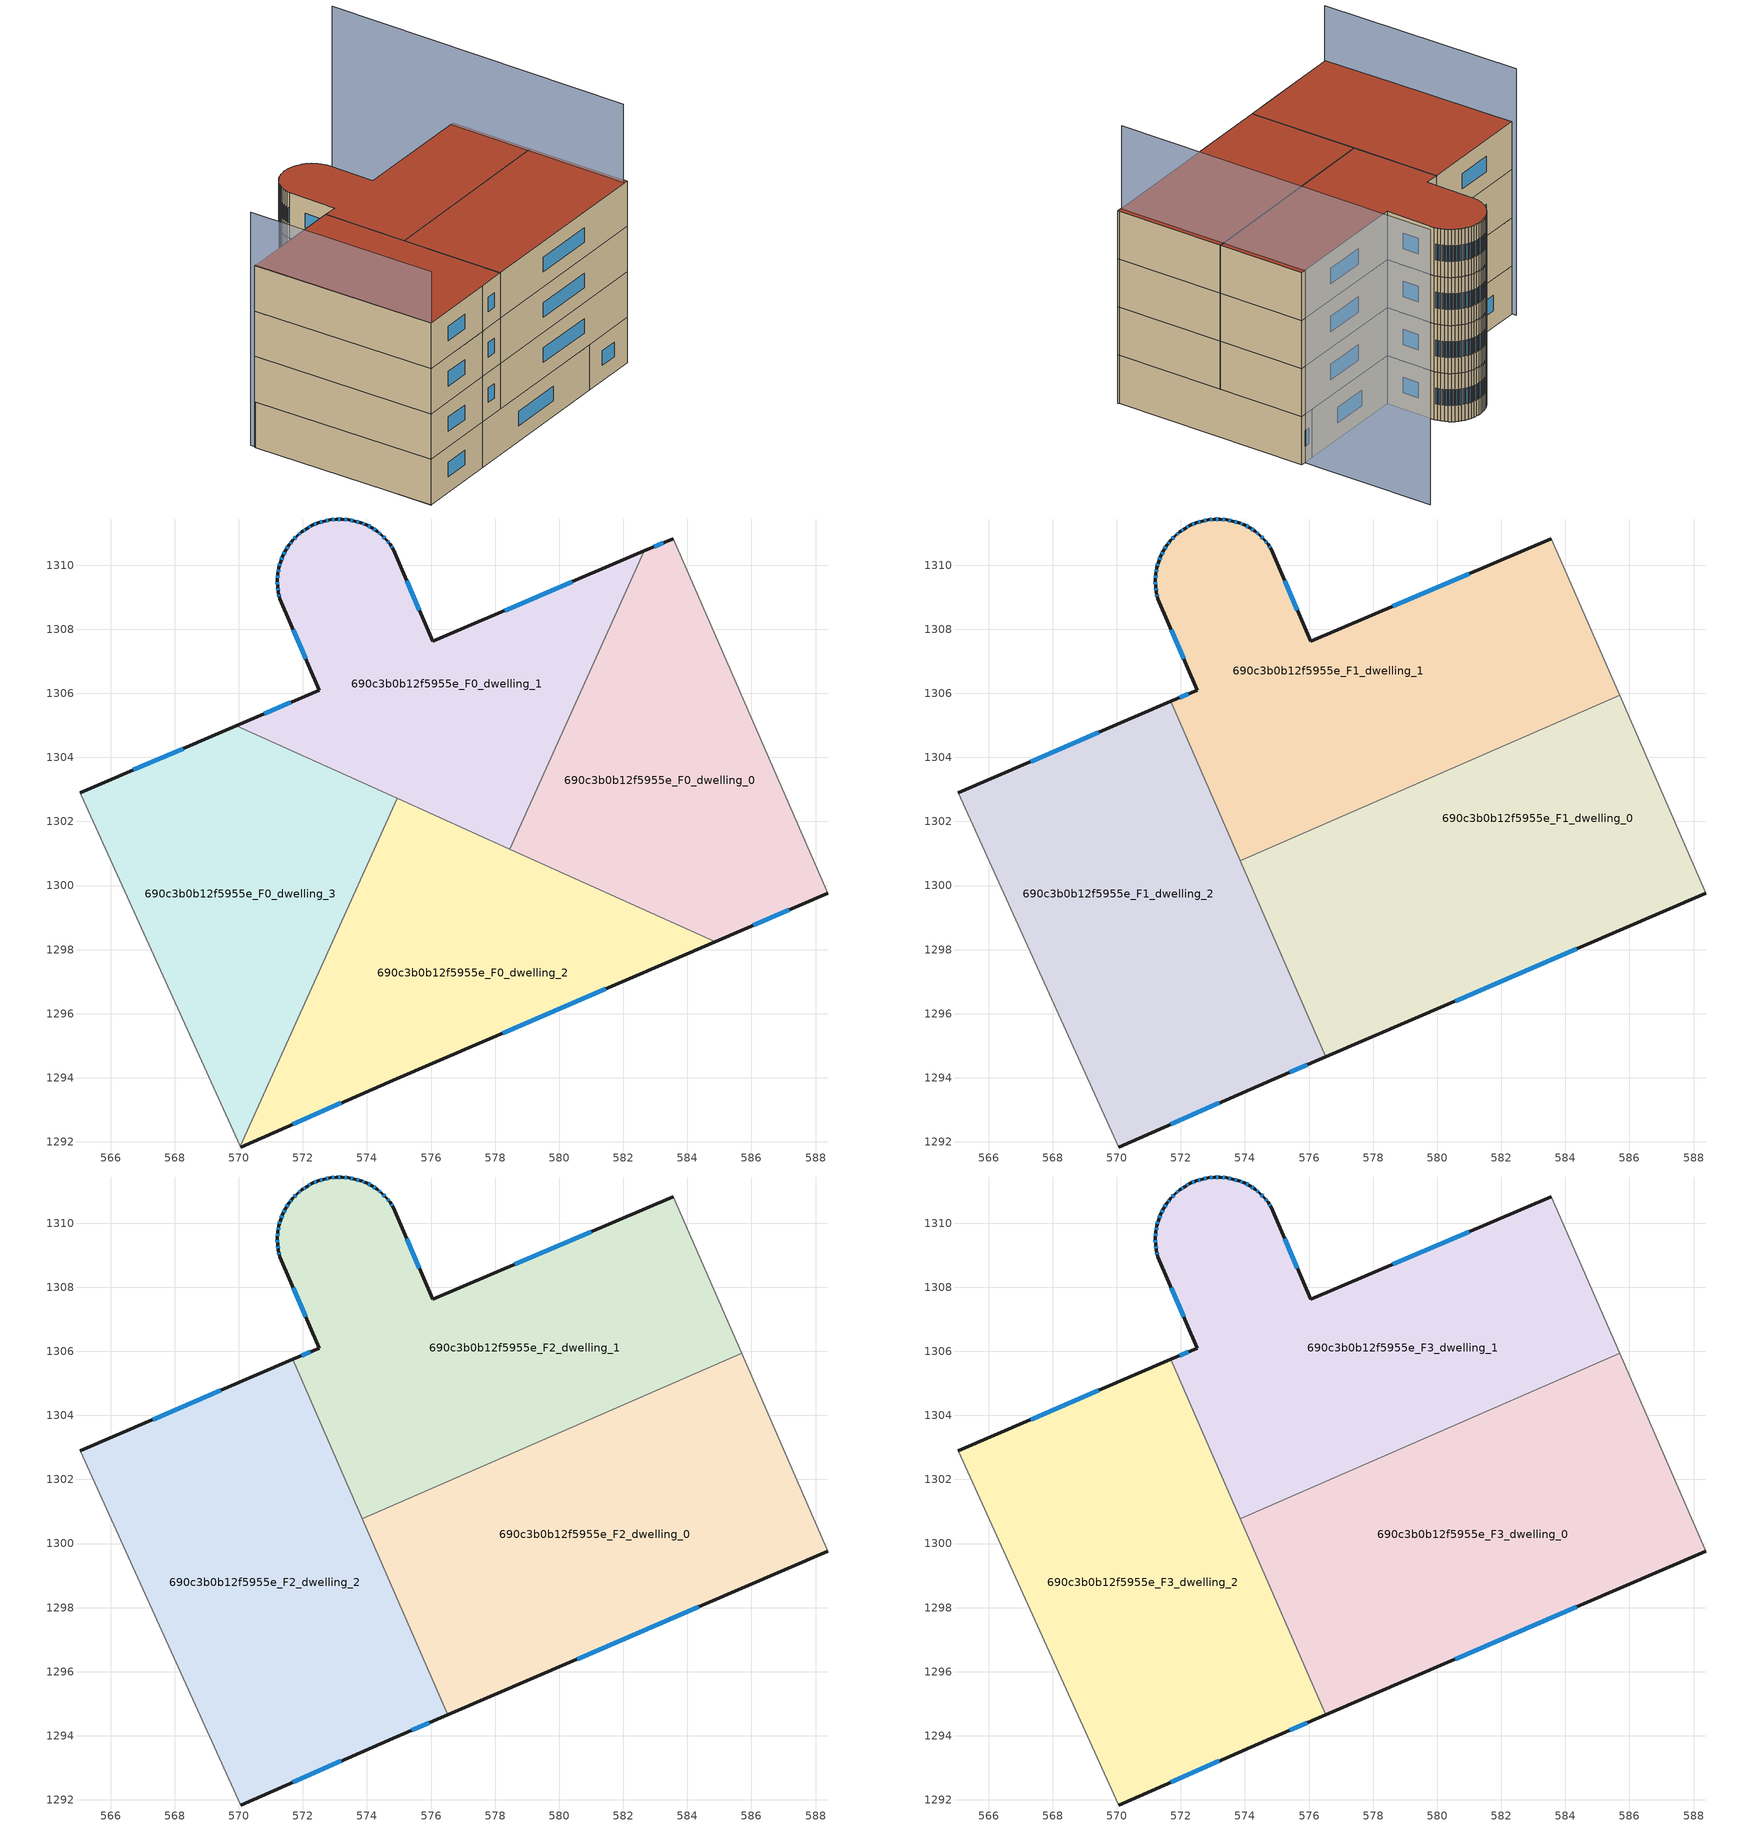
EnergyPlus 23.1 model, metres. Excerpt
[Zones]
690c3b0b12f5955e_F0_dwelling_0
 floor ground (EU_floor_Construction): 583.56,1310.83 588.35,1299.84 588.38,1299.77 584.87,1298.25 578.46,1301.14 582.66,1310.45 z0
 wall outside (EU_wall_Construction): 584.87,1298.25 588.38,1299.77 / 583.56,1310.83 582.66,1310.45 z0:3
 wall adiabatic (EU_wall_Construction): 588.38,1299.77 588.35,1299.84 583.56,1310.83 z0:3
 wall to 690c3b0b12f5955e_F0_dwelling_1 (EU_wall_Construction): 582.66,1310.45 578.46,1301.14 z0:3
 wall to 690c3b0b12f5955e_F0_dwelling_2 (EU_wall_Construction): 578.46,1301.14 584.87,1298.25 z0:3
 window (EU_Window_Construction): 586.06,1298.77 587.19,1299.25 / 583.25,1310.7 582.96,1310.58 z1.02:1.98
690c3b0b12f5955e_F0_dwelling_1
 floor ground (EU_floor_Construction): 582.66,1310.45 578.46,1301.14 569.91,1304.99 572.5,1306.1 571.27,1308.96 571.23,1309.15 571.21,1309.35 571.2,1309.54 571.22,1309.73 571.25,1309.92 571.3,1310.11 571.37,1310.29 571.46,1310.46 571.56,1310.62 571.68,1310.78 571.82,1310.92 571.97,1311.04 572.13,1311.14 572.29,1311.25 572.47,1311.32 572.66,1311.37 572.85,1311.42 573.04,1311.44 573.23,1311.44 573.43,1311.42 573.62,1311.38 573.8,1311.33 573.98,1311.25 574.16,1311.17 574.32,1311.06 574.46,1310.93 574.6,1310.8 574.72,1310.65 574.83,1310.49 576.06,1307.62 z0
 wall outside (EU_wall_Construction): 582.66,1310.45 576.06,1307.62 574.83,1310.49 574.72,1310.65 574.6,1310.8 574.46,1310.93 574.32,1311.06 574.16,1311.17 573.98,1311.25 573.8,1311.33 573.62,1311.38 573.43,1311.42 573.23,1311.44 573.04,1311.44 572.85,1311.42 572.66,1311.37 572.47,1311.32 572.29,1311.25 572.13,1311.14 571.97,1311.04 571.82,1310.92 571.68,1310.78 571.56,1310.62 571.46,1310.46 571.37,1310.29 571.3,1310.11 571.25,1309.92 571.22,1309.73 571.2,1309.54 571.21,1309.35 571.23,1309.15 571.27,1308.96 572.5,1306.1 569.91,1304.99 z0:3
 wall to 690c3b0b12f5955e_F0_dwelling_3 (EU_wall_Construction): 569.91,1304.99 574.94,1302.72 z0:3
 wall to 690c3b0b12f5955e_F0_dwelling_2 (EU_wall_Construction): 574.94,1302.72 578.46,1301.14 z0:3
 window (EU_Window_Construction): 574.41,1310.98 574.37,1311.02 / 574.55,1310.84 574.51,1310.89 / 574.68,1310.7 574.64,1310.75 / 574.79,1310.54 574.76,1310.59 / 575.64,1308.6 575.25,1309.51 / 580.41,1309.48 578.3,1308.58 / 571.62,1305.72 570.79,1305.37 / 571.69,1307.99 572.09,1307.07 / 571.25,1309.08 571.26,1309.02 / 571.22,1309.28 571.22,1309.22 / 571.21,1309.47 571.21,1309.41 / 571.22,1309.66 571.21,1309.6 / 571.24,1309.85 571.23,1309.79 / 571.28,1310.04 571.27,1309.98 / 571.35,1310.23 571.33,1310.17 / 571.43,1310.4 571.4,1310.35 / 571.53,1310.57 571.49,1310.52 / 571.64,1310.72 571.6,1310.67 / 571.77,1310.87 571.73,1310.82 / 571.92,1311 571.87,1310.96 / 572.07,1311.11 572.02,1311.08 / 572.24,1311.21 572.18,1311.18 / 572.41,1311.29 572.35,1311.27 / 572.6,1311.35 572.54,1311.34 / 572.79,1311.4 572.73,1311.39 / 572.98,1311.43 572.92,1311.42 / 573.17,1311.44 573.11,1311.44 / 573.36,1311.42 573.3,1311.43 / 573.56,1311.39 573.5,1311.4 / 573.74,1311.35 573.68,1311.36 / 573.92,1311.28 573.86,1311.31 / 574.1,1311.2 574.04,1311.23 / 574.26,1311.1 574.21,1311.13 z1.02:1.98
690c3b0b12f5955e_F0_dwelling_2
 floor ground (EU_floor_Construction): 584.87,1298.25 574.82,1293.92 570.05,1291.84 570.04,1291.86 574.94,1302.72 z0
 wall outside (EU_wall_Construction): 570.05,1291.84 574.82,1293.92 584.87,1298.25 z0:3
 wall adiabatic (EU_wall_Construction): 570.04,1291.86 570.05,1291.84 z0:3
 wall to 690c3b0b12f5955e_F0_dwelling_3 (EU_wall_Construction): 574.94,1302.72 570.04,1291.86 z0:3
 window (EU_Window_Construction): 578.24,1295.39 581.45,1296.78 / 571.68,1292.55 573.2,1293.21 z1.02:1.98
690c3b0b12f5955e_F0_dwelling_3
 floor ground (EU_floor_Construction): 574.94,1302.72 570.04,1291.86 565.08,1302.82 565.05,1302.9 569.91,1304.99 z0
 wall outside (EU_wall_Construction): 569.91,1304.99 565.05,1302.9 z0:3
 wall adiabatic (EU_wall_Construction): 565.05,1302.9 565.08,1302.82 570.04,1291.86 z0:3
 window (EU_Window_Construction): 568.26,1304.28 566.7,1303.61 z1.02:1.98
690c3b0b12f5955e_F1_dwelling_0
 floor to 690c3b0b12f5955e_F0_dwelling_0 (EU_floor_Construction): 585.69,1305.93 588.35,1299.84 588.38,1299.77 584.87,1298.25 578.46,1301.14 579.38,1303.19 z3
 floor to 690c3b0b12f5955e_F0_dwelling_2 (EU_floor_Construction): 584.87,1298.25 576.53,1294.66 573.96,1300.55 574.11,1300.89 576.6,1301.97 z3
 floor to 690c3b0b12f5955e_F0_dwelling_1 (EU_floor_Construction): 579.38,1303.19 578.46,1301.14 576.6,1301.97 z3
 floor to 690c3b0b12f5955e_F0_dwelling_3 (EU_floor_Construction): 574.11,1300.89 573.96,1300.55 573.86,1300.78 z3
 wall outside (EU_wall_Construction): 576.53,1294.66 588.38,1299.77 z3:6
 wall to 690c3b0b12f5955e_F1_dwelling_1 (EU_wall_Construction): 585.69,1305.93 573.86,1300.78 z3:6
 wall adiabatic (EU_wall_Construction): 588.38,1299.77 588.35,1299.84 585.69,1305.93 z3:6
 wall to 690c3b0b12f5955e_F1_dwelling_2 (EU_wall_Construction): 573.86,1300.78 576.53,1294.66 z3:6
 window (EU_Window_Construction): 580.56,1296.39 584.35,1298.03 z4.02:4.98
690c3b0b12f5955e_F1_dwelling_1
 floor to 690c3b0b12f5955e_F0_dwelling_1 (EU_floor_Construction): 582.65,1310.44 579.38,1303.19 576.6,1301.97 572.54,1303.8 571.69,1305.75 572.5,1306.1 571.27,1308.96 571.23,1309.15 571.21,1309.35 571.2,1309.54 571.22,1309.73 571.25,1309.92 571.3,1310.11 571.37,1310.29 571.46,1310.46 571.56,1310.62 571.68,1310.78 571.82,1310.92 571.97,1311.04 572.13,1311.14 572.29,1311.25 572.47,1311.32 572.66,1311.37 572.85,1311.42 573.04,1311.44 573.23,1311.44 573.43,1311.42 573.62,1311.38 573.8,1311.33 573.98,1311.25 574.16,1311.17 574.32,1311.06 574.46,1310.93 574.6,1310.8 574.72,1310.65 574.83,1310.49 576.06,1307.62 z3
 floor to 690c3b0b12f5955e_F0_dwelling_0 (EU_floor_Construction): 583.56,1310.83 585.69,1305.93 579.38,1303.19 582.65,1310.44 z3
 floor to 690c3b0b12f5955e_F0_dwelling_3 (EU_floor_Construction): 574.94,1302.72 574.11,1300.89 573.86,1300.78 572.54,1303.8 z3
 floor to 690c3b0b12f5955e_F0_dwelling_2 (EU_floor_Construction): 576.6,1301.97 574.11,1300.89 574.94,1302.72 z3
 wall outside (EU_wall_Construction): 583.56,1310.83 576.06,1307.62 574.83,1310.49 574.72,1310.65 574.6,1310.8 574.46,1310.93 574.32,1311.06 574.16,1311.17 573.98,1311.25 573.8,1311.33 573.62,1311.38 573.43,1311.42 573.23,1311.44 573.04,1311.44 572.85,1311.42 572.66,1311.37 572.47,1311.32 572.29,1311.25 572.13,1311.14 571.97,1311.04 571.82,1310.92 571.68,1310.78 571.56,1310.62 571.46,1310.46 571.37,1310.29 571.3,1310.11 571.25,1309.92 571.22,1309.73 571.2,1309.54 571.21,1309.35 571.23,1309.15 571.27,1308.96 572.5,1306.1 571.69,1305.75 z3:6
 wall adiabatic (EU_wall_Construction): 585.69,1305.93 583.56,1310.83 z3:6
 wall to 690c3b0b12f5955e_F1_dwelling_2 (EU_wall_Construction): 571.69,1305.75 573.86,1300.78 z3:6
 window (EU_Window_Construction): 574.41,1310.98 574.37,1311.02 / 574.55,1310.84 574.51,1310.89 / 574.68,1310.7 574.64,1310.75 / 574.79,1310.54 574.76,1310.59 / 575.64,1308.6 575.25,1309.51 / 581.01,1309.74 578.61,1308.71 / 572.23,1305.98 571.97,1305.87 / 571.69,1307.99 572.09,1307.07 / 571.25,1309.08 571.26,1309.02 / 571.22,1309.28 571.22,1309.22 / 571.21,1309.47 571.21,1309.41 / 571.22,1309.66 571.21,1309.6 / 571.24,1309.85 571.23,1309.79 / 571.28,1310.04 571.27,1309.98 / 571.35,1310.23 571.33,1310.17 / 571.43,1310.4 571.4,1310.35 / 571.53,1310.57 571.49,1310.52 / 571.64,1310.72 571.6,1310.67 / 571.77,1310.87 571.73,1310.82 / 571.92,1311 571.87,1310.96 / 572.07,1311.11 572.02,1311.08 / 572.24,1311.21 572.18,1311.18 / 572.41,1311.29 572.35,1311.27 / 572.6,1311.35 572.54,1311.34 / 572.79,1311.4 572.73,1311.39 / 572.98,1311.43 572.92,1311.42 / 573.17,1311.44 573.11,1311.44 / 573.36,1311.42 573.3,1311.43 / 573.56,1311.39 573.5,1311.4 / 573.74,1311.35 573.68,1311.36 / 573.92,1311.28 573.86,1311.31 / 574.1,1311.2 574.04,1311.23 / 574.26,1311.1 574.21,1311.13 z4.02:4.98
690c3b0b12f5955e_F1_dwelling_2
 floor to 690c3b0b12f5955e_F0_dwelling_2 (EU_floor_Construction): 573.96,1300.55 576.53,1294.66 574.82,1293.92 570.05,1291.84 570.04,1291.86 z3
 floor to 690c3b0b12f5955e_F0_dwelling_3 (EU_floor_Construction): 572.54,1303.8 573.96,1300.55 570.04,1291.86 565.05,1302.9 569.91,1304.99 z3
 floor to 690c3b0b12f5955e_F0_dwelling_1 (EU_floor_Construction): 571.69,1305.75 572.54,1303.8 569.91,1304.99 z3
 wall outside (EU_wall_Construction): 571.69,1305.75 565.05,1302.9 / 570.05,1291.84 574.82,1293.92 576.53,1294.66 z3:6
 wall adiabatic (EU_wall_Construction): 565.05,1302.9 570.05,1291.84 z3:6
 window (EU_Window_Construction): 569.43,1304.78 567.31,1303.87 / 575.4,1294.17 575.95,1294.41 / 571.68,1292.55 573.2,1293.21 z4.02:4.98
690c3b0b12f5955e_F2_dwelling_0
 floor to 690c3b0b12f5955e_F1_dwelling_0 (EU_floor_Construction): 585.69,1305.93 588.35,1299.84 588.38,1299.77 576.53,1294.66 573.86,1300.78 z6
 wall outside (EU_wall_Construction): 576.53,1294.66 588.38,1299.77 z6:9
 wall to 690c3b0b12f5955e_F2_dwelling_1 (EU_wall_Construction): 585.69,1305.93 573.86,1300.78 z6:9
 wall adiabatic (EU_wall_Construction): 588.38,1299.77 588.35,1299.84 585.69,1305.93 z6:9
 wall to 690c3b0b12f5955e_F2_dwelling_2 (EU_wall_Construction): 573.86,1300.78 576.53,1294.66 z6:9
 window (EU_Window_Construction): 580.56,1296.39 584.35,1298.03 z7.02:7.98
690c3b0b12f5955e_F2_dwelling_1
 floor to 690c3b0b12f5955e_F1_dwelling_1 (EU_floor_Construction): 583.56,1310.83 585.69,1305.93 573.86,1300.78 571.69,1305.75 572.5,1306.1 571.27,1308.96 571.23,1309.15 571.21,1309.35 571.2,1309.54 571.22,1309.73 571.25,1309.92 571.3,1310.11 571.37,1310.29 571.46,1310.46 571.56,1310.62 571.68,1310.78 571.82,1310.92 571.97,1311.04 572.13,1311.14 572.29,1311.25 572.47,1311.32 572.66,1311.37 572.85,1311.42 573.04,1311.44 573.23,1311.44 573.43,1311.42 573.62,1311.38 573.8,1311.33 573.98,1311.25 574.16,1311.17 574.32,1311.06 574.46,1310.93 574.6,1310.8 574.72,1310.65 574.83,1310.49 576.06,1307.62 z6
 wall outside (EU_wall_Construction): 583.56,1310.83 576.06,1307.62 574.83,1310.49 574.72,1310.65 574.6,1310.8 574.46,1310.93 574.32,1311.06 574.16,1311.17 573.98,1311.25 573.8,1311.33 573.62,1311.38 573.43,1311.42 573.23,1311.44 573.04,1311.44 572.85,1311.42 572.66,1311.37 572.47,1311.32 572.29,1311.25 572.13,1311.14 571.97,1311.04 571.82,1310.92 571.68,1310.78 571.56,1310.62 571.46,1310.46 571.37,1310.29 571.3,1310.11 571.25,1309.92 571.22,1309.73 571.2,1309.54 571.21,1309.35 571.23,1309.15 571.27,1308.96 572.5,1306.1 571.69,1305.75 z6:9
 wall adiabatic (EU_wall_Construction): 585.69,1305.93 583.56,1310.83 z6:9
 wall to 690c3b0b12f5955e_F2_dwelling_2 (EU_wall_Construction): 571.69,1305.75 573.86,1300.78 z6:9
 window (EU_Window_Construction): 574.41,1310.98 574.37,1311.02 / 574.55,1310.84 574.51,1310.89 / 574.68,1310.7 574.64,1310.75 / 574.79,1310.54 574.76,1310.59 / 575.64,1308.6 575.25,1309.51 / 581.01,1309.74 578.61,1308.71 / 572.23,1305.98 571.97,1305.87 / 571.69,1307.99 572.09,1307.07 / 571.25,1309.08 571.26,1309.02 / 571.22,1309.28 571.22,1309.22 / 571.21,1309.47 571.21,1309.41 / 571.22,1309.66 571.21,1309.6 / 571.24,1309.85 571.23,1309.79 / 571.28,1310.04 571.27,1309.98 / 571.35,1310.23 571.33,1310.17 / 571.43,1310.4 571.4,1310.35 / 571.53,1310.57 571.49,1310.52 / 571.64,1310.72 571.6,1310.67 / 571.77,1310.87 571.73,1310.82 / 571.92,1311 571.87,1310.96 / 572.07,1311.11 572.02,1311.08 / 572.24,1311.21 572.18,1311.18 / 572.41,1311.29 572.35,1311.27 / 572.6,1311.35 572.54,1311.34 / 572.79,1311.4 572.73,1311.39 / 572.98,1311.43 572.92,1311.42 / 573.17,1311.44 573.11,1311.44 / 573.36,1311.42 573.3,1311.43 / 573.56,1311.39 573.5,1311.4 / 573.74,1311.35 573.68,1311.36 / 573.92,1311.28 573.86,1311.31 / 574.1,1311.2 574.04,1311.23 / 574.26,1311.1 574.21,1311.13 z7.02:7.98
690c3b0b12f5955e_F2_dwelling_2
 floor to 690c3b0b12f5955e_F1_dwelling_2 (EU_floor_Construction): 571.69,1305.75 576.53,1294.66 574.82,1293.92 570.05,1291.84 565.05,1302.9 z6
 wall outside (EU_wall_Construction): 571.69,1305.75 565.05,1302.9 / 570.05,1291.84 574.82,1293.92 576.53,1294.66 z6:9
 wall adiabatic (EU_wall_Construction): 565.05,1302.9 570.05,1291.84 z6:9
 window (EU_Window_Construction): 569.43,1304.78 567.31,1303.87 / 575.4,1294.17 575.95,1294.41 / 571.68,1292.55 573.2,1293.21 z7.02:7.98
690c3b0b12f5955e_F3_dwelling_0
 floor to 690c3b0b12f5955e_F2_dwelling_0 (EU_floor_Construction): 585.69,1305.93 588.35,1299.84 588.38,1299.77 576.53,1294.66 573.86,1300.78 z9
 wall outside (EU_wall_Construction): 576.53,1294.66 588.38,1299.77 z9:12
 wall to 690c3b0b12f5955e_F3_dwelling_1 (EU_wall_Construction): 585.69,1305.93 573.86,1300.78 z9:12
 wall adiabatic (EU_wall_Construction): 588.38,1299.77 588.35,1299.84 585.69,1305.93 z9:12
 wall to 690c3b0b12f5955e_F3_dwelling_2 (EU_wall_Construction): 573.86,1300.78 576.53,1294.66 z9:12
 window (EU_Window_Construction): 580.56,1296.39 584.35,1298.03 z10.02:10.98
 roof outside (EU_roof_Construction): 588.38,1299.77 588.35,1299.84 585.69,1305.93 573.86,1300.78 576.53,1294.66 z12
690c3b0b12f5955e_F3_dwelling_1
 floor to 690c3b0b12f5955e_F2_dwelling_1 (EU_floor_Construction): 583.56,1310.83 585.69,1305.93 573.86,1300.78 571.69,1305.75 572.5,1306.1 571.27,1308.96 571.23,1309.15 571.21,1309.35 571.2,1309.54 571.22,1309.73 571.25,1309.92 571.3,1310.11 571.37,1310.29 571.46,1310.46 571.56,1310.62 571.68,1310.78 571.82,1310.92 571.97,1311.04 572.13,1311.14 572.29,1311.25 572.47,1311.32 572.66,1311.37 572.85,1311.42 573.04,1311.44 573.23,1311.44 573.43,1311.42 573.62,1311.38 573.8,1311.33 573.98,1311.25 574.16,1311.17 574.32,1311.06 574.46,1310.93 574.6,1310.8 574.72,1310.65 574.83,1310.49 576.06,1307.62 z9
 wall outside (EU_wall_Construction): 583.56,1310.83 576.06,1307.62 574.83,1310.49 574.72,1310.65 574.6,1310.8 574.46,1310.93 574.32,1311.06 574.16,1311.17 573.98,1311.25 573.8,1311.33 573.62,1311.38 573.43,1311.42 573.23,1311.44 573.04,1311.44 572.85,1311.42 572.66,1311.37 572.47,1311.32 572.29,1311.25 572.13,1311.14 571.97,1311.04 571.82,1310.92 571.68,1310.78 571.56,1310.62 571.46,1310.46 571.37,1310.29 571.3,1310.11 571.25,1309.92 571.22,1309.73 571.2,1309.54 571.21,1309.35 571.23,1309.15 571.27,1308.96 572.5,1306.1 571.69,1305.75 z9:12
 wall adiabatic (EU_wall_Construction): 585.69,1305.93 583.56,1310.83 z9:12
 wall to 690c3b0b12f5955e_F3_dwelling_2 (EU_wall_Construction): 571.69,1305.75 573.86,1300.78 z9:12
 window (EU_Window_Construction): 574.41,1310.98 574.37,1311.02 / 574.55,1310.84 574.51,1310.89 / 574.68,1310.7 574.64,1310.75 / 574.79,1310.54 574.76,1310.59 / 575.64,1308.6 575.25,1309.51 / 581.01,1309.74 578.61,1308.71 / 572.23,1305.98 571.97,1305.87 / 571.69,1307.99 572.09,1307.07 / 571.25,1309.08 571.26,1309.02 / 571.22,1309.28 571.22,1309.22 / 571.21,1309.47 571.21,1309.41 / 571.22,1309.66 571.21,1309.6 / 571.24,1309.85 571.23,1309.79 / 571.28,1310.04 571.27,1309.98 / 571.35,1310.23 571.33,1310.17 / 571.43,1310.4 571.4,1310.35 / 571.53,1310.57 571.49,1310.52 / 571.64,1310.72 571.6,1310.67 / 571.77,1310.87 571.73,1310.82 / 571.92,1311 571.87,1310.96 / 572.07,1311.11 572.02,1311.08 / 572.24,1311.21 572.18,1311.18 / 572.41,1311.29 572.35,1311.27 / 572.6,1311.35 572.54,1311.34 / 572.79,1311.4 572.73,1311.39 / 572.98,1311.43 572.92,1311.42 / 573.17,1311.44 573.11,1311.44 / 573.36,1311.42 573.3,1311.43 / 573.56,1311.39 573.5,1311.4 / 573.74,1311.35 573.68,1311.36 / 573.92,1311.28 573.86,1311.31 / 574.1,1311.2 574.04,1311.23 / 574.26,1311.1 574.21,1311.13 z10.02:10.98
 roof outside (EU_roof_Construction): 585.69,1305.93 583.56,1310.83 576.06,1307.62 574.83,1310.49 574.72,1310.65 574.6,1310.8 574.46,1310.93 574.32,1311.06 574.16,1311.17 573.98,1311.25 573.8,1311.33 573.62,1311.38 573.43,1311.42 573.23,1311.44 573.04,1311.44 572.85,1311.42 572.66,1311.37 572.47,1311.32 572.29,1311.25 572.13,1311.14 571.97,1311.04 571.82,1310.92 571.68,1310.78 571.56,1310.62 571.46,1310.46 571.37,1310.29 571.3,1310.11 571.25,1309.92 571.22,1309.73 571.2,1309.54 571.21,1309.35 571.23,1309.15 571.27,1308.96 572.5,1306.1 571.69,1305.75 573.86,1300.78 z12
690c3b0b12f5955e_F3_dwelling_2
 floor to 690c3b0b12f5955e_F2_dwelling_2 (EU_floor_Construction): 571.69,1305.75 576.53,1294.66 574.82,1293.92 570.05,1291.84 565.05,1302.9 z9
 wall outside (EU_wall_Construction): 571.69,1305.75 565.05,1302.9 / 570.05,1291.84 574.82,1293.92 576.53,1294.66 z9:12
 wall adiabatic (EU_wall_Construction): 565.05,1302.9 570.05,1291.84 z9:12
 window (EU_Window_Construction): 569.43,1304.78 567.31,1303.87 / 575.4,1294.17 575.95,1294.41 / 571.68,1292.55 573.2,1293.21 z10.02:10.98
 roof outside (EU_roof_Construction): 574.82,1293.92 576.53,1294.66 571.69,1305.75 565.05,1302.9 570.05,1291.84 z12
shading: 564.98,1303.2 570.06,1291.82 z0:15.4; 588.09,1299.72 580.02,1318.27 z0:17.2
[Building]
EU S2 Campaign: North Axis=0; Terrain=City; Solar Distribution=FullExterior
[Site:Location]
Vienna: Latitude=48; Longitude=16.5; Time Zone=1; Elevation=183
[SizingPeriod:WeatherFileDays]
AnnualSizingPeriod: Begin Month=1; Begin Day of Month=1; End Month=12; End Day of Month=31; Day of Week for Start Day=Monday; Use Weather File Daylight Saving Period=No; Use Weather File Rain and Snow Indicators=No
[MATERIAL]
EU_InternalMass_Material: Roughness=MediumRough; Thickness=0.1; Conductivity=1; Density=1800; Specific Heat=900; Thermal Absorptance=0.9; Solar Absorptance=0.7; Visible Absorptance=0.7
[MATERIAL:NOMASS] Roughness=MediumRough; Thermal Absorptance=0.9; Solar Absorptance=0.7; Visible Absorptance=0.7
Name | Thermal Resistance
EU_wall_NoMass | 0.942466
EU_roof_NoMass | 0.551687
EU_floor_NoMass | 0.66527
[WINDOWMATERIAL:SIMPLEGLAZINGSYSTEM]
EU_Window_SimpleGlazing: UFactor=2.03367; Solar Heat Gain Coefficient=0.65; Visible Transmittance=0.65
[CONSTRUCTION]
EU_wall_Construction: EU_wall_NoMass
EU_roof_Construction: EU_roof_NoMass
EU_floor_Construction: EU_floor_NoMass
EU_Window_Construction: EU_Window_SimpleGlazing
EU_InternalMass_Construction: EU_InternalMass_Material
[ZONE] Type=1; Multiplier=1; Ceiling Height=autocalculate; Floor Area=autocalculate; Part of Total Floor Area=Yes
Name | Volume
690c3b0b12f5955e_F0_dwelling_0 | 194.719
690c3b0b12f5955e_F1_dwelling_0; 690c3b0b12f5955e_F2_dwelling_0; 690c3b0b12f5955e_F3_dwelling_0 | 259.639
690c3b0b12f5955e_F0_dwelling_1 | 194.743
690c3b0b12f5955e_F1_dwelling_1; 690c3b0b12f5955e_F2_dwelling_1; 690c3b0b12f5955e_F3_dwelling_1 | 259.633
690c3b0b12f5955e_F0_dwelling_2 | 194.733
690c3b0b12f5955e_F1_dwelling_2; 690c3b0b12f5955e_F2_dwelling_2; 690c3b0b12f5955e_F3_dwelling_2 | 259.642
690c3b0b12f5955e_F0_dwelling_3 | 194.732
[INTERNALMASS] Construction=EU_InternalMass_Construction
Name | Zone or ZoneList | Surface Area
690c3b0b12f5955e_F0_dwelling_0_EU_InternalMass | 690c3b0b12f5955e_F0_dwelling_0 | 64.9071
690c3b0b12f5955e_F0_dwelling_1_EU_InternalMass | 690c3b0b12f5955e_F0_dwelling_1 | 64.9136
690c3b0b12f5955e_F0_dwelling_2_EU_InternalMass | 690c3b0b12f5955e_F0_dwelling_2 | 64.9109
690c3b0b12f5955e_F0_dwelling_3_EU_InternalMass | 690c3b0b12f5955e_F0_dwelling_3 | 64.9111
690c3b0b12f5955e_F1_dwelling_0_EU_InternalMass | 690c3b0b12f5955e_F1_dwelling_0 | 86.5469
690c3b0b12f5955e_F1_dwelling_1_EU_InternalMass | 690c3b0b12f5955e_F1_dwelling_1 | 86.5457
690c3b0b12f5955e_F1_dwelling_2_EU_InternalMass | 690c3b0b12f5955e_F1_dwelling_2 | 86.5474
690c3b0b12f5955e_F2_dwelling_0_EU_InternalMass | 690c3b0b12f5955e_F2_dwelling_0 | 86.5469
690c3b0b12f5955e_F2_dwelling_1_EU_InternalMass | 690c3b0b12f5955e_F2_dwelling_1 | 86.5457
690c3b0b12f5955e_F2_dwelling_2_EU_InternalMass | 690c3b0b12f5955e_F2_dwelling_2 | 86.5474
690c3b0b12f5955e_F3_dwelling_0_EU_InternalMass | 690c3b0b12f5955e_F3_dwelling_0 | 86.5469
690c3b0b12f5955e_F3_dwelling_1_EU_InternalMass | 690c3b0b12f5955e_F3_dwelling_1 | 86.5457
690c3b0b12f5955e_F3_dwelling_2_EU_InternalMass | 690c3b0b12f5955e_F3_dwelling_2 | 86.5474
[OTHEREQUIPMENT] Fuel Type=Electricity; Design Level Calculation Method=Watts/Area; Power per Zone Floor Area=1; Fraction Latent=0; Fraction Radiant=0; Fraction Lost=0; Carbon Dioxide Generation Rate=0; EndUse Subcategory=EU_Step8_InternalGains
Name | Zone or ZoneList or Space or SpaceList | Schedule
EU_Step8_InternalGain_690c3b0b12f5955e_F0_dwelling_0_f000 | 690c3b0b12f5955e_F0_dwelling_0 | EU_Step8_GainSchedule_690c3b0b12f5955e_F0_dwelling_0_f000
EU_Step8_InternalGain_690c3b0b12f5955e_F0_dwelling_1_f000 | 690c3b0b12f5955e_F0_dwelling_1 | EU_Step8_GainSchedule_690c3b0b12f5955e_F0_dwelling_1_f000
EU_Step8_InternalGain_690c3b0b12f5955e_F0_dwelling_2_f000 | 690c3b0b12f5955e_F0_dwelling_2 | EU_Step8_GainSchedule_690c3b0b12f5955e_F0_dwelling_2_f000
EU_Step8_InternalGain_690c3b0b12f5955e_F0_dwelling_3_f000 | 690c3b0b12f5955e_F0_dwelling_3 | EU_Step8_GainSchedule_690c3b0b12f5955e_F0_dwelling_3_f000
EU_Step8_InternalGain_690c3b0b12f5955e_F1_dwelling_0_f000 | 690c3b0b12f5955e_F1_dwelling_0 | EU_Step8_GainSchedule_690c3b0b12f5955e_F1_dwelling_0_f000
EU_Step8_InternalGain_690c3b0b12f5955e_F1_dwelling_1_f000 | 690c3b0b12f5955e_F1_dwelling_1 | EU_Step8_GainSchedule_690c3b0b12f5955e_F1_dwelling_1_f000
EU_Step8_InternalGain_690c3b0b12f5955e_F1_dwelling_2_f000 | 690c3b0b12f5955e_F1_dwelling_2 | EU_Step8_GainSchedule_690c3b0b12f5955e_F1_dwelling_2_f000
EU_Step8_InternalGain_690c3b0b12f5955e_F2_dwelling_0_f000 | 690c3b0b12f5955e_F2_dwelling_0 | EU_Step8_GainSchedule_690c3b0b12f5955e_F2_dwelling_0_f000
EU_Step8_InternalGain_690c3b0b12f5955e_F2_dwelling_1_f000 | 690c3b0b12f5955e_F2_dwelling_1 | EU_Step8_GainSchedule_690c3b0b12f5955e_F2_dwelling_1_f000
EU_Step8_InternalGain_690c3b0b12f5955e_F2_dwelling_2_f000 | 690c3b0b12f5955e_F2_dwelling_2 | EU_Step8_GainSchedule_690c3b0b12f5955e_F2_dwelling_2_f000
EU_Step8_InternalGain_690c3b0b12f5955e_F3_dwelling_0_f000 | 690c3b0b12f5955e_F3_dwelling_0 | EU_Step8_GainSchedule_690c3b0b12f5955e_F3_dwelling_0_f000
EU_Step8_InternalGain_690c3b0b12f5955e_F3_dwelling_1_f000 | 690c3b0b12f5955e_F3_dwelling_1 | EU_Step8_GainSchedule_690c3b0b12f5955e_F3_dwelling_1_f000
EU_Step8_InternalGain_690c3b0b12f5955e_F3_dwelling_2_f000 | 690c3b0b12f5955e_F3_dwelling_2 | EU_Step8_GainSchedule_690c3b0b12f5955e_F3_dwelling_2_f000
[ZONEVENTILATION:DESIGNFLOWRATE] Schedule=EU_AlwaysOn; Design Flow Rate Calculation Method=AirChanges/Hour; Air Changes per Hour=0.530523; Ventilation Type=Natural; Fan Pressure Rise=0; Fan Total Efficiency=1; Constant Term Coefficient=1; Temperature Term Coefficient=0; Velocity Term Coefficient=0; Velocity Squared Term Coefficient=0; Minimum Indoor Temperature=-100; Maximum Indoor Temperature=100; Delta Temperature=-100; Minimum Outdoor Temperature=-100; Maximum Outdoor Temperature=100; Maximum Wind Speed=40
Name | Zone or ZoneList or Space or SpaceList
EU_ConstantAir_690c3b0b12f5955e_F0_dwelling_0 | 690c3b0b12f5955e_F0_dwelling_0
EU_ConstantAir_690c3b0b12f5955e_F0_dwelling_1 | 690c3b0b12f5955e_F0_dwelling_1
EU_ConstantAir_690c3b0b12f5955e_F0_dwelling_2 | 690c3b0b12f5955e_F0_dwelling_2
EU_ConstantAir_690c3b0b12f5955e_F0_dwelling_3 | 690c3b0b12f5955e_F0_dwelling_3
EU_ConstantAir_690c3b0b12f5955e_F1_dwelling_0 | 690c3b0b12f5955e_F1_dwelling_0
EU_ConstantAir_690c3b0b12f5955e_F1_dwelling_1 | 690c3b0b12f5955e_F1_dwelling_1
EU_ConstantAir_690c3b0b12f5955e_F1_dwelling_2 | 690c3b0b12f5955e_F1_dwelling_2
EU_ConstantAir_690c3b0b12f5955e_F2_dwelling_0 | 690c3b0b12f5955e_F2_dwelling_0
EU_ConstantAir_690c3b0b12f5955e_F2_dwelling_1 | 690c3b0b12f5955e_F2_dwelling_1
EU_ConstantAir_690c3b0b12f5955e_F2_dwelling_2 | 690c3b0b12f5955e_F2_dwelling_2
EU_ConstantAir_690c3b0b12f5955e_F3_dwelling_0 | 690c3b0b12f5955e_F3_dwelling_0
EU_ConstantAir_690c3b0b12f5955e_F3_dwelling_1 | 690c3b0b12f5955e_F3_dwelling_1
EU_ConstantAir_690c3b0b12f5955e_F3_dwelling_2 | 690c3b0b12f5955e_F3_dwelling_2
[HVACTEMPLATE:THERMOSTAT] Constant Heating Setpoint=20; Constant Cooling Setpoint=50
EU_HeatOnly_690c3b0b12f5955e_F0_dwelling_0; EU_HeatOnly_690c3b0b12f5955e_F0_dwelling_1; EU_HeatOnly_690c3b0b12f5955e_F0_dwelling_2; EU_HeatOnly_690c3b0b12f5955e_F0_dwelling_3; EU_HeatOnly_690c3b0b12f5955e_F1_dwelling_0; EU_HeatOnly_690c3b0b12f5955e_F1_dwelling_1; EU_HeatOnly_690c3b0b12f5955e_F1_dwelling_2; EU_HeatOnly_690c3b0b12f5955e_F2_dwelling_0; EU_HeatOnly_690c3b0b12f5955e_F2_dwelling_1; EU_HeatOnly_690c3b0b12f5955e_F2_dwelling_2; EU_HeatOnly_690c3b0b12f5955e_F3_dwelling_0; EU_HeatOnly_690c3b0b12f5955e_F3_dwelling_1; EU_HeatOnly_690c3b0b12f5955e_F3_dwelling_2
[HVACTEMPLATE:ZONE:IDEALLOADSAIRSYSTEM] System Availability Schedule=EU_AlwaysOn; Maximum Heating Supply Air Temperature=50; Minimum Cooling Supply Air Temperature=13; Maximum Heating Supply Air Humidity Ratio=0.0156; Minimum Cooling Supply Air Humidity Ratio=0.0077; Heating Limit=NoLimit; Cooling Limit=NoLimit; Heating Availability Schedule=EU_AlwaysOn; Cooling Availability Schedule=EU_CoolingOff; Dehumidification Control Type=ConstantSensibleHeatRatio; Cooling Sensible Heat Ratio=0.7; Dehumidification Setpoint=60; Humidification Control Type=None; Humidification Setpoint=30; Outdoor Air Method=None; Outdoor Air Flow Rate per Person=0.00944; Outdoor Air Flow Rate per Zone Floor Area=0; Outdoor Air Flow Rate per Zone=0; Demand Controlled Ventilation Type=None; Outdoor Air Economizer Type=NoEconomizer; Heat Recovery Type=None; Sensible Heat Recovery Effectiveness=0.7; Latent Heat Recovery Effectiveness=0.65
Name | Template Thermostat
690c3b0b12f5955e_F0_dwelling_0 | EU_HeatOnly_690c3b0b12f5955e_F0_dwelling_0
690c3b0b12f5955e_F0_dwelling_1 | EU_HeatOnly_690c3b0b12f5955e_F0_dwelling_1
690c3b0b12f5955e_F0_dwelling_2 | EU_HeatOnly_690c3b0b12f5955e_F0_dwelling_2
690c3b0b12f5955e_F0_dwelling_3 | EU_HeatOnly_690c3b0b12f5955e_F0_dwelling_3
690c3b0b12f5955e_F1_dwelling_0 | EU_HeatOnly_690c3b0b12f5955e_F1_dwelling_0
690c3b0b12f5955e_F1_dwelling_1 | EU_HeatOnly_690c3b0b12f5955e_F1_dwelling_1
690c3b0b12f5955e_F1_dwelling_2 | EU_HeatOnly_690c3b0b12f5955e_F1_dwelling_2
690c3b0b12f5955e_F2_dwelling_0 | EU_HeatOnly_690c3b0b12f5955e_F2_dwelling_0
690c3b0b12f5955e_F2_dwelling_1 | EU_HeatOnly_690c3b0b12f5955e_F2_dwelling_1
690c3b0b12f5955e_F2_dwelling_2 | EU_HeatOnly_690c3b0b12f5955e_F2_dwelling_2
690c3b0b12f5955e_F3_dwelling_0 | EU_HeatOnly_690c3b0b12f5955e_F3_dwelling_0
690c3b0b12f5955e_F3_dwelling_1 | EU_HeatOnly_690c3b0b12f5955e_F3_dwelling_1
690c3b0b12f5955e_F3_dwelling_2 | EU_HeatOnly_690c3b0b12f5955e_F3_dwelling_2
[SIZING:ZONE] Zone Cooling Design Supply Air Temperature Input Method=SupplyAirTemperature; Zone Cooling Design Supply Air Temperature=13; Zone Heating Design Supply Air Temperature Input Method=SupplyAirTemperature; Zone Heating Design Supply Air Temperature=50; Zone Cooling Design Supply Air Humidity Ratio=0.008; Zone Heating Design Supply Air Humidity Ratio=0.008; Cooling Design Air Flow Method=DesignDay; Cooling Design Air Flow Rate=0; Cooling Minimum Air Flow per Zone Floor Area=0.000762; Cooling Minimum Air Flow=0; Cooling Minimum Air Flow Fraction=0.2; Heating Design Air Flow Method=DesignDay; Heating Design Air Flow Rate=0; Heating Maximum Air Flow per Zone Floor Area=0.002032; Heating Maximum Air Flow=0.141576; Heating Maximum Air Flow Fraction=0.3; Account for Dedicated Outdoor Air System=No; Dedicated Outdoor Air System Control Strategy=NeutralSupplyAir; Dedicated Outdoor Air Low Setpoint Temperature for Design=autosize; Dedicated Outdoor Air High Setpoint Temperature for Design=autosize; Zone Load Sizing Method=Sensible Load Only No Latent Load; Zone Latent Cooling Design Supply Air Humidity Ratio Input Method=HumidityRatioDifference; Zone Cooling Design Supply Air Humidity Ratio Difference=0.005; Zone Latent Heating Design Supply Air Humidity Ratio Input Method=HumidityRatioDifference; Zone Humidification Design Supply Air Humidity Ratio Difference=0.005
690c3b0b12f5955e_F0_dwelling_0; 690c3b0b12f5955e_F0_dwelling_1; 690c3b0b12f5955e_F0_dwelling_2; 690c3b0b12f5955e_F0_dwelling_3; 690c3b0b12f5955e_F1_dwelling_0; 690c3b0b12f5955e_F1_dwelling_1; 690c3b0b12f5955e_F1_dwelling_2; 690c3b0b12f5955e_F2_dwelling_0; 690c3b0b12f5955e_F2_dwelling_1; 690c3b0b12f5955e_F2_dwelling_2; 690c3b0b12f5955e_F3_dwelling_0; 690c3b0b12f5955e_F3_dwelling_1; 690c3b0b12f5955e_F3_dwelling_2
[SCHEDULE:CONSTANT]
Name | Hourly Value
EU_AlwaysOn | 1
EU_CoolingOff | 0
[SCHEDULE:FILE] Column Number=1; Rows to Skip at Top=0; Number of Hours of Data=8760; Column Separator=Comma; Interpolate to Timestep=No; Minutes per Item=60; Adjust Schedule for Daylight Savings=Yes
Name | File
EU_Step8_GainSchedule_690c3b0b12f5955e_F0_dwelling_0_f000 | ../../schedules/690c3b0b12f5955e/690c3b0b12f5955e_F0_dwelling_0_f000_gain.csv
EU_Step8_GainSchedule_690c3b0b12f5955e_F0_dwelling_1_f000 | ../../schedules/690c3b0b12f5955e/690c3b0b12f5955e_F0_dwelling_1_f000_gain.csv
EU_Step8_GainSchedule_690c3b0b12f5955e_F0_dwelling_2_f000 | ../../schedules/690c3b0b12f5955e/690c3b0b12f5955e_F0_dwelling_2_f000_gain.csv
EU_Step8_GainSchedule_690c3b0b12f5955e_F0_dwelling_3_f000 | ../../schedules/690c3b0b12f5955e/690c3b0b12f5955e_F0_dwelling_3_f000_gain.csv
EU_Step8_GainSchedule_690c3b0b12f5955e_F1_dwelling_0_f000 | ../../schedules/690c3b0b12f5955e/690c3b0b12f5955e_F1_dwelling_0_f000_gain.csv
EU_Step8_GainSchedule_690c3b0b12f5955e_F1_dwelling_1_f000 | ../../schedules/690c3b0b12f5955e/690c3b0b12f5955e_F1_dwelling_1_f000_gain.csv
EU_Step8_GainSchedule_690c3b0b12f5955e_F1_dwelling_2_f000 | ../../schedules/690c3b0b12f5955e/690c3b0b12f5955e_F1_dwelling_2_f000_gain.csv
EU_Step8_GainSchedule_690c3b0b12f5955e_F2_dwelling_0_f000 | ../../schedules/690c3b0b12f5955e/690c3b0b12f5955e_F2_dwelling_0_f000_gain.csv
EU_Step8_GainSchedule_690c3b0b12f5955e_F2_dwelling_1_f000 | ../../schedules/690c3b0b12f5955e/690c3b0b12f5955e_F2_dwelling_1_f000_gain.csv
EU_Step8_GainSchedule_690c3b0b12f5955e_F2_dwelling_2_f000 | ../../schedules/690c3b0b12f5955e/690c3b0b12f5955e_F2_dwelling_2_f000_gain.csv
EU_Step8_GainSchedule_690c3b0b12f5955e_F3_dwelling_0_f000 | ../../schedules/690c3b0b12f5955e/690c3b0b12f5955e_F3_dwelling_0_f000_gain.csv
EU_Step8_GainSchedule_690c3b0b12f5955e_F3_dwelling_1_f000 | ../../schedules/690c3b0b12f5955e/690c3b0b12f5955e_F3_dwelling_1_f000_gain.csv
EU_Step8_GainSchedule_690c3b0b12f5955e_F3_dwelling_2_f000 | ../../schedules/690c3b0b12f5955e/690c3b0b12f5955e_F3_dwelling_2_f000_gain.csv
